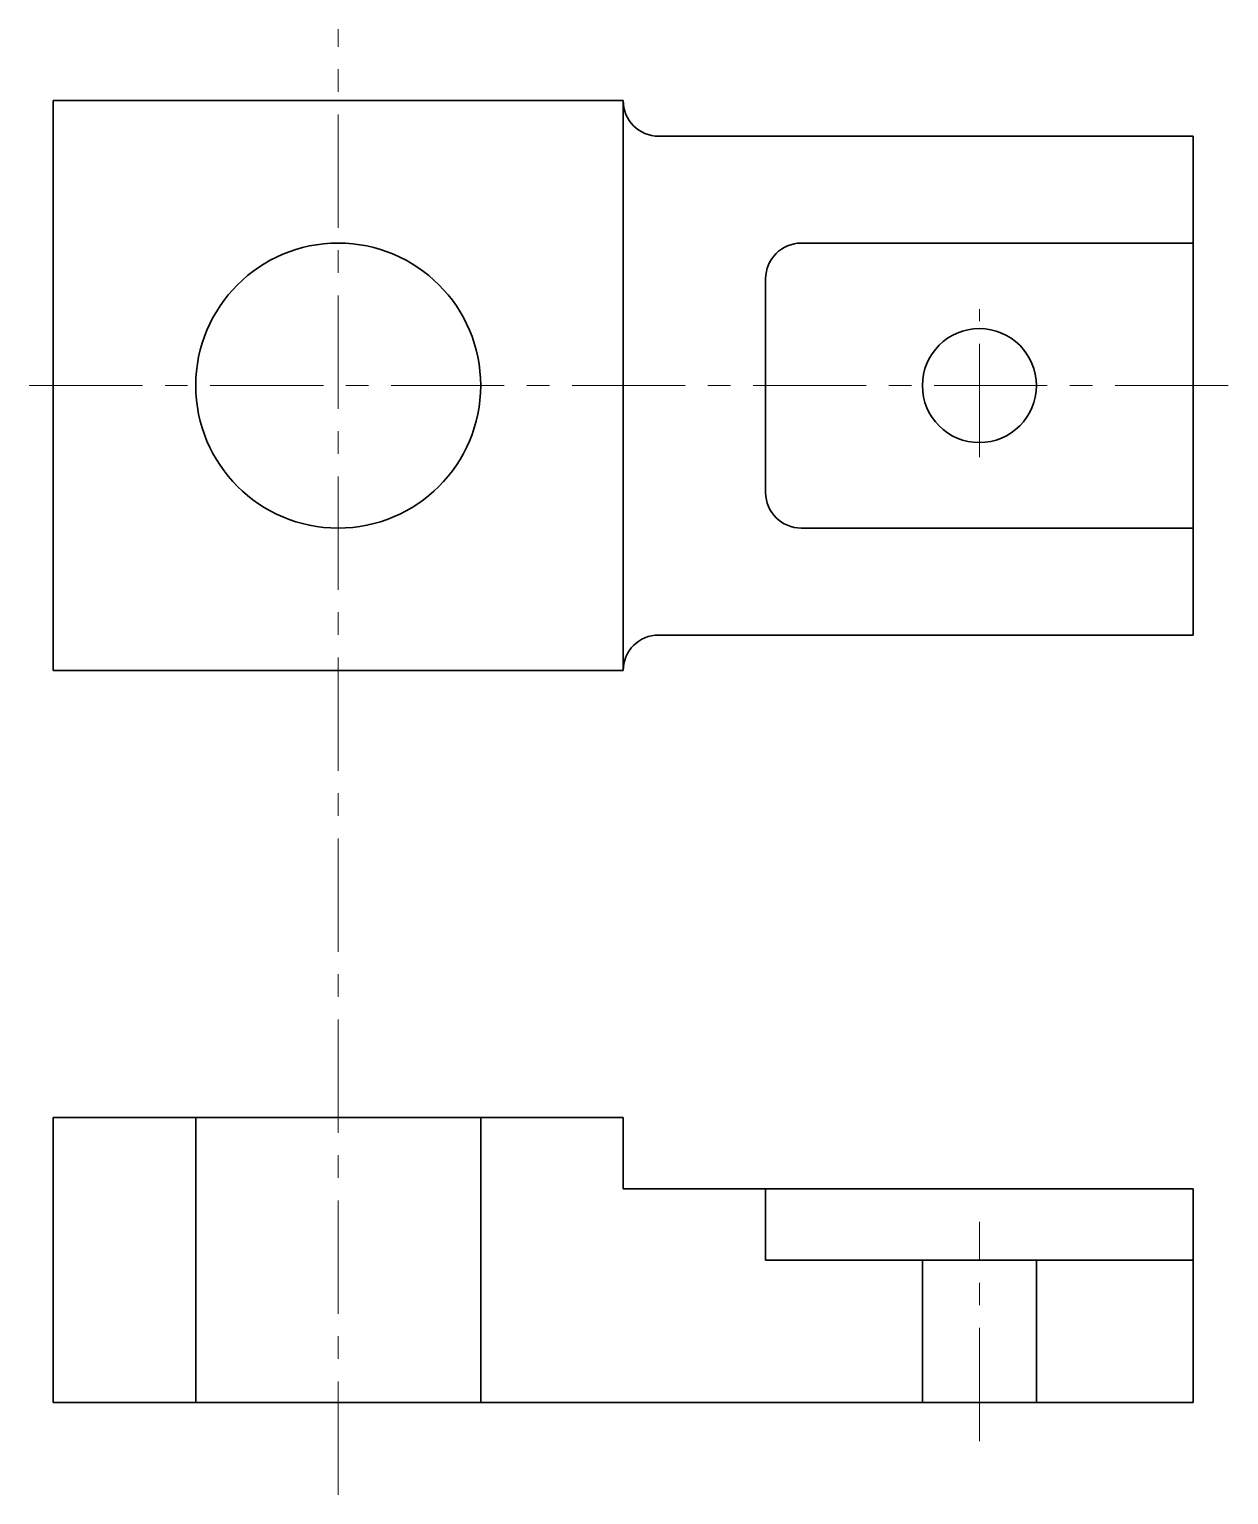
# Model space of a CAD drawing. Header units: millimetres. Extents: x 112 to 280, y 77 to 283.
import ezdxf

# ---------------------------------------------------------------- set-up
doc = ezdxf.new("R2010")
doc.units = ezdxf.units.MM
doc.header["$LTSCALE"] = 0.25
doc.linetypes.add('CENTERX2', pattern=[101.6, 63.5, -12.7, 12.7, -12.7])
doc.layers.add('Center', color=5, linetype='CENTERX2', lineweight=18)
doc.layers.add('Part', color=7, linetype='Continuous', lineweight=30)

msp = doc.modelspace()

# ---------------------------------------------------------------- linework, layer by layer
at = {"layer": 'Center'}
for p, q in [((154.95, 76.91), (154.95, 282.55)), ((244.95, 222.53), (244.95, 243.27)), ((111.59, 232.55), (279.95, 232.55)), ((244.95, 84.44), (244.95, 115.18))]:
    msp.add_line(p, q, dxfattribs=at)
at = {"layer": 'Part'}
for p, q in [((194.95, 272.55), (114.95, 272.55)), ((114.95, 272.55), (114.95, 192.55)), ((194.95, 272.55), (194.95, 272.55)), ((194.95, 272.55), (194.95, 192.55)), ((274.95, 267.55), (199.95, 267.55)), ((274.95, 197.55), (274.95, 267.55)), ((274.95, 252.55), (219.95, 252.55)), ((214.95, 247.55), (214.95, 217.55)), ((219.95, 212.55), (274.95, 212.55)), ((199.95, 197.55), (274.95, 197.55)), ((114.95, 192.55), (194.95, 192.55)), ((194.95, 192.55), (194.95, 192.55)), ((114.95, 129.83), (194.95, 129.83)), ((114.95, 89.83), (114.95, 129.83)), ((134.95, 129.83), (134.95, 89.83)), ((174.95, 129.83), (174.95, 89.83)), ((194.95, 129.83), (194.95, 119.83)), ((194.95, 119.83), (214.95, 119.83)), ((214.95, 119.83), (214.95, 109.83)), ((214.95, 119.83), (274.95, 119.83)), ((274.95, 119.83), (274.95, 109.83)), ((214.95, 109.83), (274.95, 109.83)), ((236.95, 109.83), (236.95, 89.83)), ((252.95, 109.83), (252.95, 89.83)), ((274.95, 109.83), (274.95, 89.83)), ((274.95, 89.83), (114.95, 89.83))]:
    msp.add_line(p, q, dxfattribs=at)
for centre, radius in [((154.95, 232.55), 20), ((244.95, 232.55), 8)]:
    msp.add_circle(centre, radius, dxfattribs=at)
for centre, start, end in [((199.95, 272.55), 180, 270), ((219.95, 247.55), 90, 180), ((219.95, 217.55), 180, 270), ((199.95, 192.55), 90, 180)]:
    msp.add_arc(centre, 5, start, end, dxfattribs=at)

doc.saveas('drawing.dxf')
